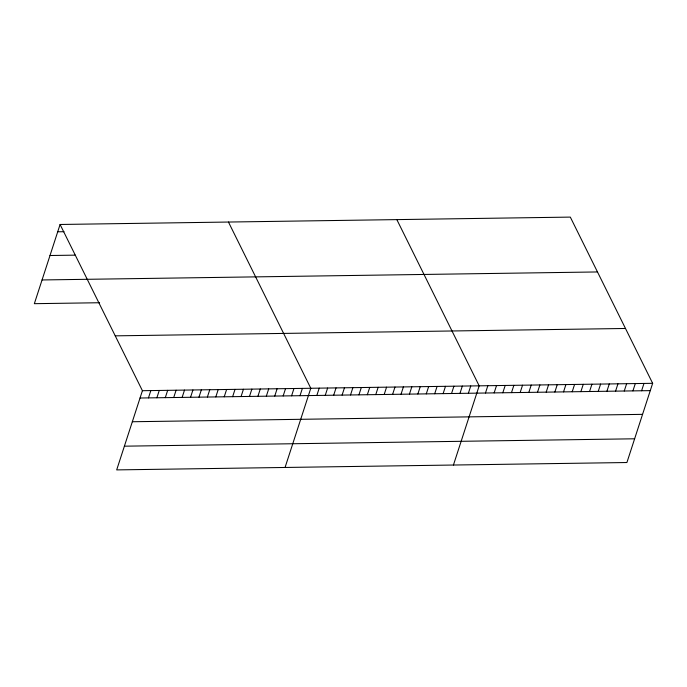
<?xml version="1.0" encoding="UTF-8"?>
<svg xmlns="http://www.w3.org/2000/svg" width="687" height="687" viewBox="0 0 687 687"><rect width="100%" height="100%" fill="white"/><g stroke="black" fill="none" stroke-linecap="round" stroke-linejoin="round"><path stroke-width="1.03" d="M60.087 224.477L142.415 390.705L116.687 469.899L626.913 462.523L652.65 383.32L570.313 217.101L60.087 224.477L34.35 303.68L99.598 302.735M148.461 397.893L150.839 390.585M156.876 397.773L159.255 390.456M165.301 397.653L167.671 390.336M173.717 397.524L176.095 390.216M182.132 397.404L184.511 390.096M190.557 397.284L192.927 389.976M198.972 397.163L201.351 389.855M207.388 397.043L209.767 389.727M215.812 396.923L218.183 389.606M224.228 396.794L226.607 389.486M232.644 396.674L235.023 389.366M241.068 396.554L243.438 389.246M249.484 396.433L251.863 389.117M257.908 396.313L260.279 388.997M266.324 396.193L268.703 388.876M274.74 396.064L277.119 388.756M283.164 395.944L285.534 388.636M291.58 395.824L293.959 388.516M299.996 395.703L302.374 388.387M285.062 467.469L310.79 388.267L228.462 222.047M316.836 395.454L319.215 388.146M325.252 395.334L327.63 388.026M333.676 395.214L336.046 387.906M342.092 395.094L344.47 387.777M350.516 394.973L352.886 387.657M358.932 394.853L361.31 387.537M367.347 394.724L369.726 387.416M375.772 394.604L378.142 387.296M384.188 394.484L386.566 387.176M392.603 394.364L394.982 387.047M401.028 394.244L403.398 386.927M409.443 394.115L411.822 386.807M417.859 393.995L420.238 386.687M426.284 393.874L428.654 386.566M434.699 393.754L437.078 386.438M443.124 393.634L445.494 386.317M451.539 393.514L453.918 386.197M459.955 393.385L462.334 386.077M468.379 393.265L470.75 385.957M453.437 465.03L479.174 385.836L396.837 219.608M485.469 393.016L487.847 385.708M494.142 392.895L496.521 385.579M502.815 392.766L505.194 385.459M511.489 392.646L513.867 385.33M520.162 392.517L522.541 385.209M528.835 392.389L531.214 385.081M537.509 392.268L539.888 384.952M546.191 392.14L548.561 384.832M554.864 392.019L557.234 384.703M563.538 391.891L565.908 384.574M572.211 391.762L574.581 384.454M580.884 391.642L583.254 384.325M589.558 391.513L591.936 384.205M598.231 391.384L600.61 384.076M606.904 391.264L609.283 383.947M615.578 391.135L617.957 383.827M624.251 391.015L626.63 383.698M632.925 390.886L635.303 383.578M641.598 390.757L643.977 383.449M57.708 231.794L64.02 231.699M49.996 255.512L75.252 255.143M42.062 279.952L597.484 271.949M115.244 335.849L625.479 328.472M142.415 390.705L652.65 383.32M140.045 398.013L650.271 390.637M132.333 421.741L642.568 414.355M124.39 446.181L634.625 438.795"/></g></svg>
